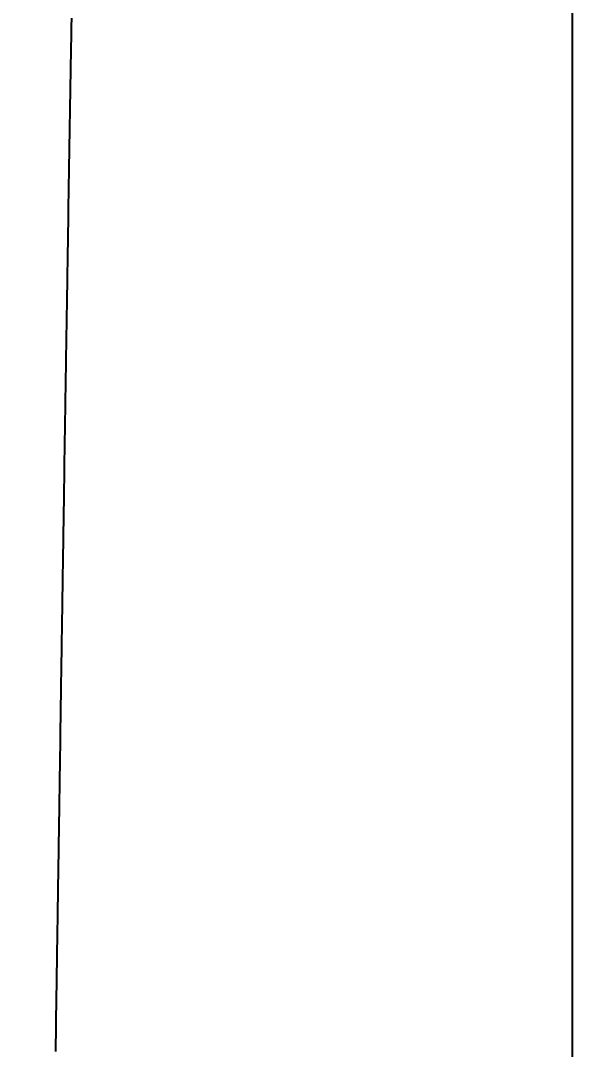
# Model space of a CAD drawing. Header units: millimetres. Extents: x 0 to 3800, y -67 to 2530.
# Drawn here: x 2227.35 to 2232.45, y 1560.99 to 1570.51 of the extents above; entities that cross this region are included whole.
import ezdxf

# ---------------------------------------------------------------- set-up
doc = ezdxf.new("R2010")
doc.units = ezdxf.units.MM
for name, color, linetype in [('내부선 및 부속', 4, 'Continuous'), ('외형선', 3, 'Continuous'), ('치수선', 7, 'Continuous')]:
    doc.layers.add(name, color=color, linetype=linetype)
doc.styles.add('____', font='')
doc.styles.get('____').set_extended_font_data('굴림')
doc.dimstyles.new('MSADIM', dxfattribs={"dimtxt": 33, "dimasz": 17, "dimexe": 10, "dimexo": 7.5, "dimgap": 10, "dimtad": 0, "dimtih": 1, "dimtoh": 1, "dimdec": 0, "dimzin": 1, "dimdsep": 46, "dimtxsty": '____', "dimcen": 11.25, "dimadec": 0, "dimazin": 0, "dimtfac": 1, "dimtdec": 0, "dimtix": 1, "dimtmove": 0, "dimatfit": 3, "dimfxl": 1, "dimtolj": 1, "dimtzin": 1, "dimarcsym": 0})

# ---------------------------------------------------------------- blocks, each defined once
blk = doc.blocks.new('*D47')
at = {"layer": '치수선', "color": 0, "linetype": 'Continuous', "lineweight": -2, "transparency": 16777216}
for p, q in [((2249.9547, 1877.9392), (2082.4547, 1877.9392)), ((2092.4547, 1860.9392), (2092.4547, 1705.7554)), ((2092.4547, 1504.9392), (2092.4547, 1660.123)), ((2249.9547, 1487.9392), (2082.4547, 1487.9392))]:
    blk.add_line(p, q, dxfattribs=at)
at = {"layer": '치수선', "color": 0, "linetype": 'Continuous', "transparency": 16777216}
for points in [[(2089.6213, 1860.9392), (2095.288, 1860.9392), (2092.4547, 1877.9392)], [(2089.6213, 1504.9392), (2095.288, 1504.9392), (2092.4547, 1487.9392)]]:
    blk.add_solid(points, dxfattribs=at)
at = {"layer": '치수선', "color": 0, "linetype": 'Continuous', "transparency": 16777216, "insert": (2092.4547, 1682.9392), "char_height": 25, "attachment_point": 5, "style": '____'}
blk.add_mtext('\\A1;390', dxfattribs=at)

msp = doc.modelspace()

# ---------------------------------------------------------------- linework, layer by layer
at = {"layer": '내부선 및 부속', "linetype": 'Continuous', "flags": 128}
msp.add_lwpolyline([(2227.6775, 1560.9712), (2227.6775, 1560.9982), (2227.6785, 1561.0242), (2227.6785, 1561.0502), (2227.6785, 1561.0772), (2227.6795, 1561.1032), (2227.6795, 1561.1292), (2227.6805, 1561.1562), (2227.6805, 1561.1822), (2227.6805, 1561.2082), (2227.6815, 1561.2352), (2227.6815, 1561.2612), (2227.6825, 1561.2872), (2227.6825, 1561.3142), (2227.6825, 1561.3402), (2227.6835, 1561.3672), (2227.6835, 1561.3932), (2227.6845, 1561.4192), (2227.6845, 1561.4462), (2227.6845, 1561.4722), (2227.6855, 1561.4982), (2227.6855, 1561.5252), (2227.6865, 1561.5512), (2227.6865, 1561.5772), (2227.6865, 1561.6042), (2227.6875, 1561.6302), (2227.6875, 1561.6562), (2227.6875, 1561.6832), (2227.6885, 1561.7092), (2227.6885, 1561.7352), (2227.6895, 1561.7622), (2227.6895, 1561.7882), (2227.6895, 1561.8142), (2227.6905, 1561.8412), (2227.6905, 1561.8672), (2227.6915, 1561.8932), (2227.6915, 1561.9202), (2227.6915, 1561.9462), (2227.6925, 1561.9732), (2227.6925, 1561.9992), (2227.6935, 1562.0252), (2227.6935, 1562.0522), (2227.6935, 1562.0782), (2227.6945, 1562.1042), (2227.6945, 1562.1312), (2227.6955, 1562.1572), (2227.6955, 1562.1832), (2227.6955, 1562.2102), (2227.6965, 1562.2362), (2227.6965, 1562.2622), (2227.6975, 1562.2892), (2227.6975, 1562.3152), (2227.6975, 1562.3152), (2227.6975, 1562.3412), (2227.6985, 1562.3682), (2227.6985, 1562.3942), (2227.6995, 1562.4202), (2227.6995, 1562.4472), (2227.6995, 1562.4732), (2227.7005, 1562.4992), (2227.7005, 1562.5262), (2227.7005, 1562.5522), (2227.7015, 1562.5792), (2227.7015, 1562.6052), (2227.7025, 1562.6312), (2227.7025, 1562.6582), (2227.7025, 1562.6842), (2227.7035, 1562.7102), (2227.7035, 1562.7372), (2227.7045, 1562.7632), (2227.7045, 1562.7892), (2227.7045, 1562.8162), (2227.7055, 1562.8422), (2227.7055, 1562.8682), (2227.7065, 1562.8952), (2227.7065, 1562.9212), (2227.7065, 1562.9472), (2227.7075, 1562.9742), (2227.7075, 1563.0002), (2227.7085, 1563.0262), (2227.7085, 1563.0532), (2227.7085, 1563.0792), (2227.7095, 1563.1052), (2227.7095, 1563.1322), (2227.7105, 1563.1582), (2227.7105, 1563.1852), (2227.7105, 1563.2112), (2227.7115, 1563.2372), (2227.7115, 1563.2642), (2227.7115, 1563.2902), (2227.7125, 1563.3162), (2227.7125, 1563.3432), (2227.7135, 1563.3692), (2227.7135, 1563.3952), (2227.7135, 1563.4222), (2227.7145, 1563.4482), (2227.7145, 1563.4742), (2227.7155, 1563.5012), (2227.7155, 1563.5272), (2227.7155, 1563.5532), (2227.7165, 1563.5802), (2227.7165, 1563.6062), (2227.7175, 1563.6322), (2227.7175, 1563.6592), (2227.7175, 1563.6852), (2227.7185, 1563.7112), (2227.7185, 1563.7382), (2227.7195, 1563.7642), (2227.7195, 1563.7912), (2227.7195, 1563.8172), (2227.7205, 1563.8432), (2227.7205, 1563.8702), (2227.7215, 1563.8962), (2227.7215, 1563.9222), (2227.7215, 1563.9492), (2227.7225, 1563.9752), (2227.7225, 1564.0012), (2227.7235, 1564.0282), (2227.7235, 1564.0542), (2227.7235, 1564.0802), (2227.7245, 1564.1072), (2227.7245, 1564.1332), (2227.7245, 1564.1592), (2227.7255, 1564.1862), (2227.7255, 1564.2122), (2227.7265, 1564.2382), (2227.7265, 1564.2652), (2227.7265, 1564.2912), (2227.7275, 1564.3172), (2227.7275, 1564.3442), (2227.7285, 1564.3702), (2227.7285, 1564.3972), (2227.7285, 1564.4232), (2227.7295, 1564.4492), (2227.7295, 1564.4762), (2227.7305, 1564.5022), (2227.7305, 1564.5282), (2227.7305, 1564.5552), (2227.7315, 1564.5812), (2227.7315, 1564.6072), (2227.7325, 1564.6342), (2227.7325, 1564.6602), (2227.7325, 1564.6862), (2227.7335, 1564.7132), (2227.7335, 1564.7392), (2227.7345, 1564.7652), (2227.7345, 1564.7922), (2227.7345, 1564.8182), (2227.7355, 1564.8442), (2227.7355, 1564.8712), (2227.7365, 1564.8972), (2227.7365, 1564.9232), (2227.7365, 1564.9502), (2227.7365, 1564.9502), (2227.7375, 1564.9762), (2227.7375, 1565.0032), (2227.7385, 1565.0292), (2227.7385, 1565.0552), (2227.7385, 1565.0822), (2227.7395, 1565.1082), (2227.7395, 1565.1342), (2227.7405, 1565.1612), (2227.7405, 1565.1872), (2227.7405, 1565.2132), (2227.7415, 1565.2402), (2227.7415, 1565.2662), (2227.7415, 1565.2922), (2227.7425, 1565.3192), (2227.7425, 1565.3452), (2227.7435, 1565.3712), (2227.7435, 1565.3982), (2227.7435, 1565.4242), (2227.7445, 1565.4502), (2227.7445, 1565.4772), (2227.7455, 1565.5032), (2227.7455, 1565.5292), (2227.7455, 1565.5562), (2227.7465, 1565.5822), (2227.7465, 1565.6092), (2227.7475, 1565.6352), (2227.7475, 1565.6612), (2227.7475, 1565.6882), (2227.7485, 1565.7142), (2227.7485, 1565.7402), (2227.7495, 1565.7672), (2227.7495, 1565.7932), (2227.7495, 1565.8192), (2227.7505, 1565.8462), (2227.7505, 1565.8722), (2227.7515, 1565.8982), (2227.7515, 1565.9252), (2227.7515, 1565.9512), (2227.7525, 1565.9772), (2227.7525, 1566.0042), (2227.7535, 1566.0302), (2227.7535, 1566.0562), (2227.7535, 1566.0832), (2227.7545, 1566.1092), (2227.7545, 1566.1352), (2227.7555, 1566.1622), (2227.7555, 1566.1882), (2227.7555, 1566.2152), (2227.7565, 1566.2412), (2227.7565, 1566.2672), (2227.7575, 1566.2942), (2227.7575, 1566.3202), (2227.7575, 1566.3462), (2227.7585, 1566.3732), (2227.7585, 1566.3992), (2227.7595, 1566.4252), (2227.7595, 1566.4522), (2227.7595, 1566.4782), (2227.7605, 1566.5042), (2227.7605, 1566.5312), (2227.7615, 1566.5572), (2227.7615, 1566.5832), (2227.7615, 1566.6102), (2227.7625, 1566.6362), (2227.7625, 1566.6622), (2227.7635, 1566.6892), (2227.7635, 1566.7152), (2227.7645, 1566.7412), (2227.7645, 1566.7682), (2227.7645, 1566.7942), (2227.7655, 1566.8212), (2227.7655, 1566.8472), (2227.7665, 1566.8732), (2227.7665, 1566.9002), (2227.7665, 1566.9262), (2227.7675, 1566.9522), (2227.7675, 1566.9792), (2227.7685, 1567.0052), (2227.7685, 1567.0312), (2227.7685, 1567.0582), (2227.7695, 1567.0842), (2227.7695, 1567.1102), (2227.7705, 1567.1372), (2227.7705, 1567.1632), (2227.7705, 1567.1892), (2227.7715, 1567.2162), (2227.7715, 1567.2422), (2227.7725, 1567.2682), (2227.7725, 1567.2952), (2227.7725, 1567.3212), (2227.7735, 1567.3472), (2227.7735, 1567.3742), (2227.7745, 1567.4002), (2227.7745, 1567.4272), (2227.7745, 1567.4532), (2227.7755, 1567.4792), (2227.7755, 1567.5062), (2227.7765, 1567.5322), (2227.7765, 1567.5582), (2227.7775, 1567.5852), (2227.7775, 1567.5852), (2227.7775, 1567.6112), (2227.7775, 1567.6372), (2227.7785, 1567.6642), (2227.7785, 1567.6902), (2227.7795, 1567.7162), (2227.7795, 1567.7432), (2227.7795, 1567.7692), (2227.7805, 1567.7952), (2227.7805, 1567.8222), (2227.7815, 1567.8482), (2227.7815, 1567.8742), (2227.7815, 1567.9012), (2227.7825, 1567.9272), (2227.7825, 1567.9532), (2227.7835, 1567.9802), (2227.7835, 1568.0062), (2227.7845, 1568.0332), (2227.7845, 1568.0592), (2227.7845, 1568.0852), (2227.7855, 1568.1122), (2227.7855, 1568.1382), (2227.7865, 1568.1642), (2227.7865, 1568.1912), (2227.7865, 1568.2172), (2227.7875, 1568.2432), (2227.7875, 1568.2702), (2227.7885, 1568.2962), (2227.7885, 1568.3222), (2227.7895, 1568.3492), (2227.7895, 1568.3752), (2227.7895, 1568.4012), (2227.7905, 1568.4282), (2227.7905, 1568.4542), (2227.7915, 1568.4802), (2227.7915, 1568.5072), (2227.7915, 1568.5332), (2227.7925, 1568.5592), (2227.7925, 1568.5862), (2227.7935, 1568.6122), (2227.7935, 1568.6392), (2227.7945, 1568.6652), (2227.7945, 1568.6912), (2227.7945, 1568.7182), (2227.7955, 1568.7442), (2227.7955, 1568.7702), (2227.7965, 1568.7972), (2227.7965, 1568.8232), (2227.7965, 1568.8492), (2227.7975, 1568.8762), (2227.7975, 1568.9022), (2227.7985, 1568.9282), (2227.7985, 1568.9552), (2227.7995, 1568.9812), (2227.7995, 1569.0072), (2227.7995, 1569.0342), (2227.8005, 1569.0602), (2227.8005, 1569.0862), (2227.8015, 1569.1132), (2227.8015, 1569.1392), (2227.8025, 1569.1652), (2227.8025, 1569.1922), (2227.8025, 1569.2182), (2227.8035, 1569.2452), (2227.8035, 1569.2712), (2227.8045, 1569.2972), (2227.8045, 1569.3242), (2227.8055, 1569.3502), (2227.8055, 1569.3762), (2227.8055, 1569.4032), (2227.8065, 1569.4292), (2227.8065, 1569.4552), (2227.8075, 1569.4822), (2227.8075, 1569.5082), (2227.8085, 1569.5342), (2227.8085, 1569.5612), (2227.8085, 1569.5872), (2227.8095, 1569.6132), (2227.8095, 1569.6402), (2227.8105, 1569.6662), (2227.8105, 1569.6922), (2227.8115, 1569.7192), (2227.8115, 1569.7452), (2227.8115, 1569.7712), (2227.8125, 1569.7982), (2227.8125, 1569.8242), (2227.8135, 1569.8502), (2227.8135, 1569.8772), (2227.8145, 1569.9032), (2227.8145, 1569.9302), (2227.8145, 1569.9562), (2227.8155, 1569.9822), (2227.8155, 1570.0092), (2227.8165, 1570.0352), (2227.8165, 1570.0612), (2227.8175, 1570.0882), (2227.8175, 1570.1142), (2227.8175, 1570.1402), (2227.8185, 1570.1672), (2227.8185, 1570.1932), (2227.8195, 1570.2192), (2227.8195, 1570.2192), (2227.8195, 1570.2462), (2227.8205, 1570.2722), (2227.8205, 1570.2982), (2227.8215, 1570.3252), (2227.8215, 1570.3512), (2227.8215, 1570.3772), (2227.8225, 1570.4042), (2227.8225, 1570.4302), (2227.8235, 1570.4562), (2227.8235, 1570.4832), (2227.8245, 1570.5092), (2227.8245, 1570.5362)], dxfattribs=at)
at = {"layer": '외형선', "linetype": 'Continuous'}
msp.add_line((2232.4547, 1284.3356), (2232.4547, 1967.0244), dxfattribs=at)

# ---------------------------------------------------------------- dimensions: what is measured, and where the dimension line sits
at = {"layer": '치수선', "linetype": 'Continuous'}
dim = msp.add_linear_dim(base=(2092.4547, 1487.9392), p1=(2257.4547, 1877.9392), p2=(2257.4547, 1487.9392), angle=90, dimstyle='MSADIM', override={"dimtxt": 25}, dxfattribs=at)
dim.commit()
dim.dimension.update_dxf_attribs({"geometry": '*D47', "text_midpoint": (2092.4547, 1682.9392)})

doc.saveas('drawing.dxf')
